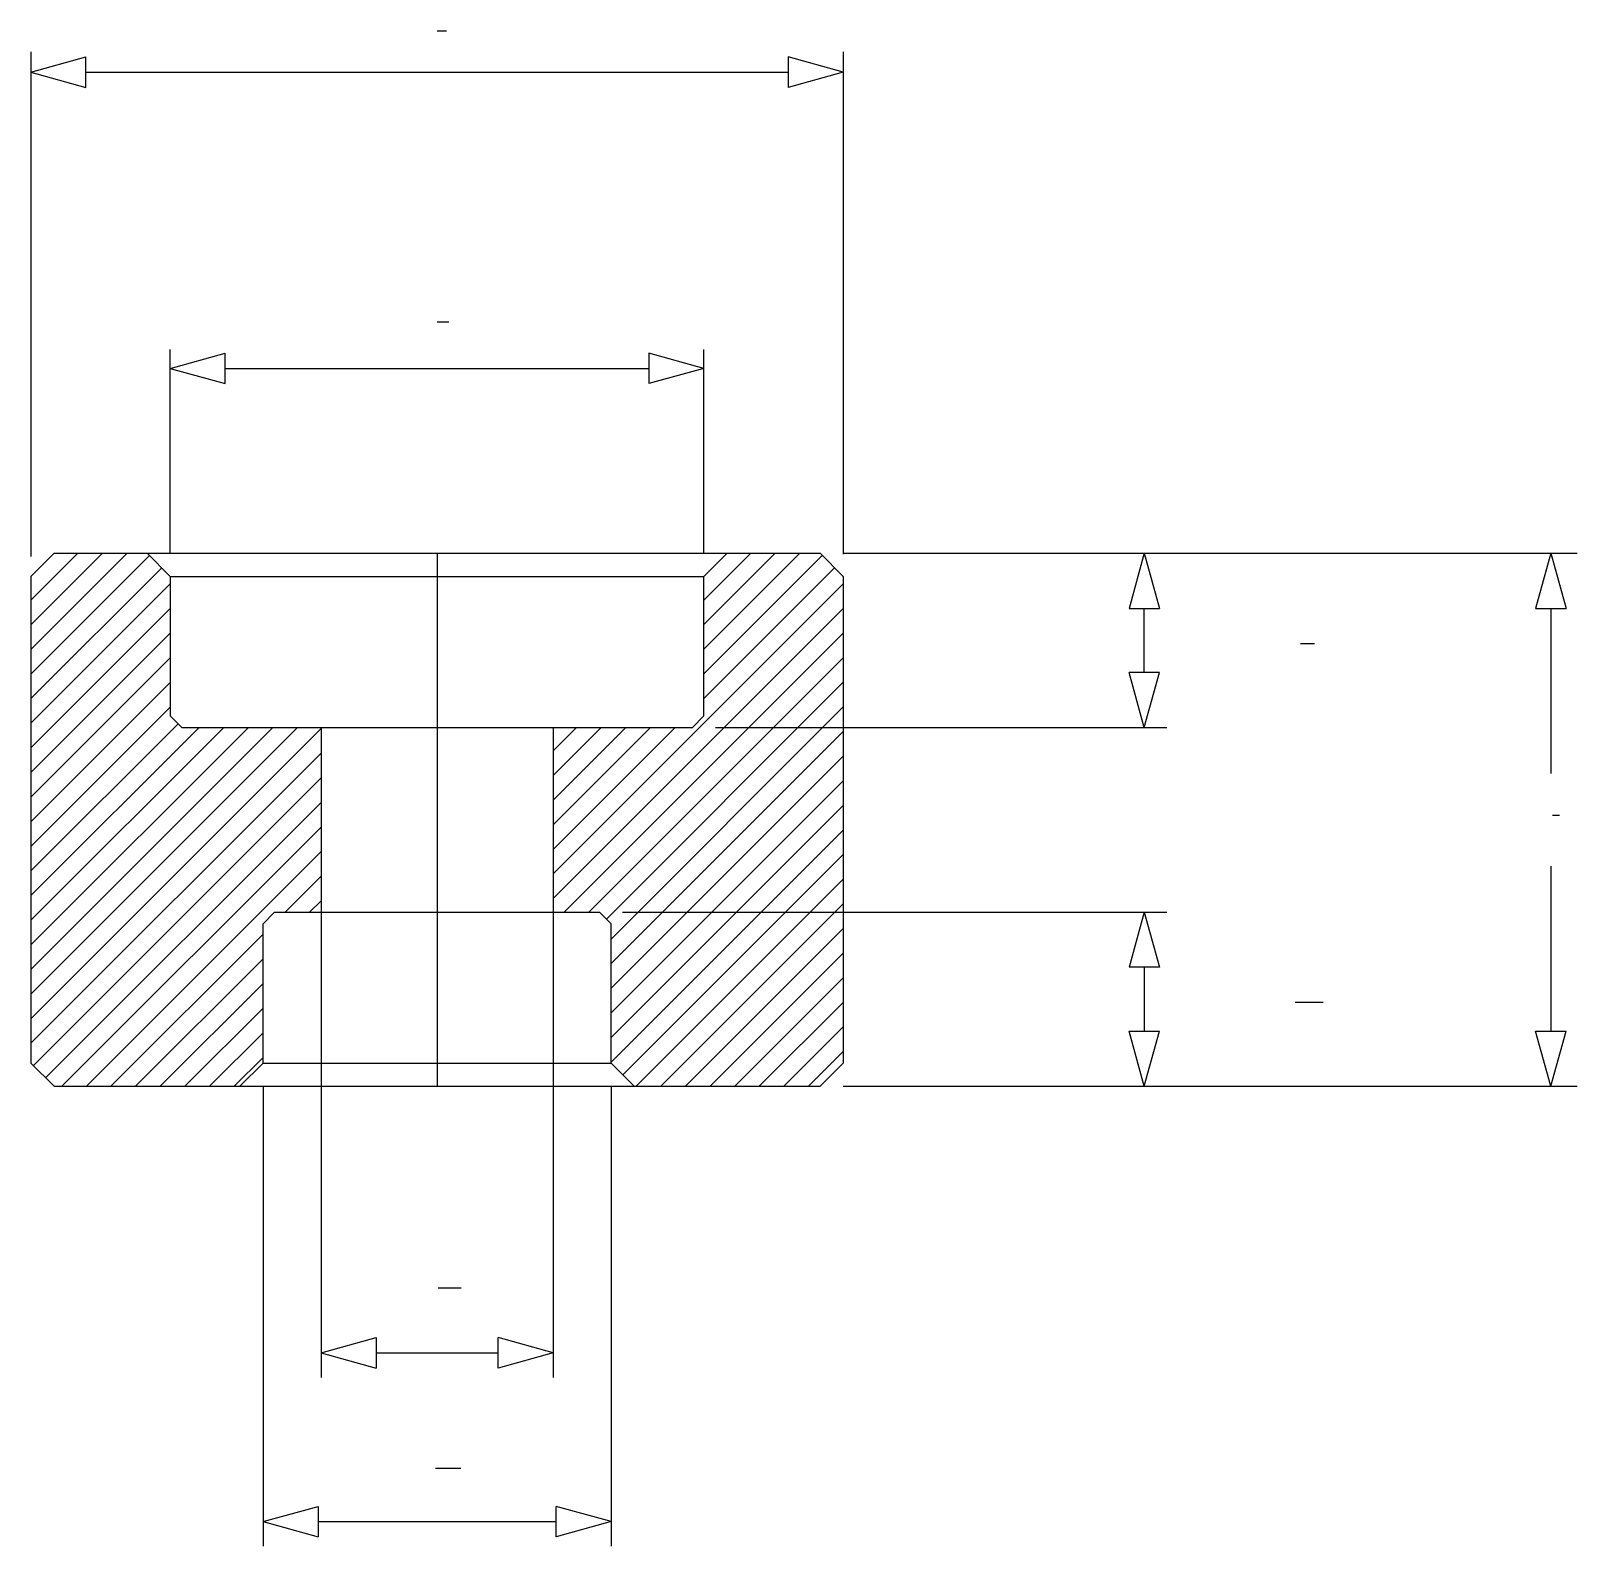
# Model space of a CAD drawing. Extents: x 669 to 1335, y 304 to 957.
import ezdxf

# ---------------------------------------------------------------- set-up
doc = ezdxf.new("R2010")
doc.units = 0
doc.header["$MEASUREMENT"] = 0
doc.layers.get('0').update_dxf_attribs({"linetype": 'CONTINUOUS'})
doc.layers.add('1', color=7, linetype='CONTINUOUS')

msp = doc.modelspace()

# ---------------------------------------------------------------- linework, layer by layer
at = {"color": 4, "linetype": 'Continuous'}
for p, q in [((669.25, 711.56), (689.44, 731.75)), ((669.25, 700.95), (700.05, 731.75)), ((669.25, 690.35), (710.65, 731.75)), ((669.25, 679.74), (720.29, 730.78)), ((959.25, 711.63), (979.37, 731.75)), ((959.25, 701.02), (989.98, 731.75)), ((959.25, 690.42), (1000.58, 731.75)), ((959.25, 679.81), (1010.22, 730.78)), ((669.25, 669.13), (725.59, 725.48)), ((959.25, 669.2), (1015.52, 725.48)), ((669.25, 658.53), (729.25, 718.53)), ((894.25, 593.6), (1019.25, 718.6)), ((669.25, 647.92), (729.25, 707.92)), ((894.25, 582.99), (1019.25, 707.99)), ((669.25, 637.31), (729.25, 697.31)), ((898.97, 577.11), (1019.25, 697.38)), ((669.25, 626.71), (729.25, 686.71)), ((909.58, 577.11), (1019.25, 686.78)), ((669.25, 616.1), (729.25, 676.1)), ((917.22, 574.14), (1019.25, 676.17)), ((669.25, 605.49), (729.25, 665.49)), ((919.25, 565.56), (1019.25, 665.56)), ((669.25, 594.89), (732.68, 658.32)), ((669.25, 584.28), (741.72, 656.75)), ((669.25, 573.67), (752.33, 656.75)), ((669.25, 563.07), (762.93, 656.75)), ((669.25, 552.46), (773.54, 656.75)), ((669.25, 541.85), (784.15, 656.75)), ((669.25, 531.25), (794.25, 656.25)), ((894.25, 625.42), (925.58, 656.75)), ((894.25, 614.81), (936.19, 656.75)), ((894.25, 604.2), (946.8, 656.75)), ((894.25, 636.02), (914.98, 656.75)), ((894.25, 646.63), (904.37, 656.75)), ((919.25, 554.96), (1019.25, 654.96)), ((669.25, 520.64), (794.25, 645.64)), ((919.25, 544.35), (1019.25, 644.35)), ((670.29, 511.07), (794.25, 635.03)), ((919.25, 533.74), (1019.25, 633.74)), ((675.59, 505.77), (794.25, 624.43)), ((919.25, 523.14), (1019.25, 623.14)), ((682.53, 502.11), (794.25, 613.82)), ((919.25, 512.53), (1019.25, 612.53)), ((693.14, 502.11), (794.25, 603.21)), ((924.34, 507.01), (1019.25, 601.92)), ((778.75, 577.11), (794.25, 592.61)), ((930.04, 502.11), (1019.25, 591.32)), ((789.35, 577.11), (794.25, 582)), ((940.65, 502.11), (1019.25, 580.71)), ((703.75, 502.11), (769.25, 567.61)), ((951.25, 502.11), (1019.25, 570.1)), ((714.35, 502.11), (769.25, 557)), ((961.86, 502.11), (1019.25, 559.5)), ((724.96, 502.11), (769.25, 546.39)), ((972.28, 501.92), (1019.25, 548.89)), ((735.57, 502.11), (769.25, 535.79)), ((983.07, 502.11), (1019.25, 538.28)), ((993.68, 502.11), (1019.25, 527.68)), ((746.17, 502.11), (769.25, 525.18)), ((756.78, 502.11), (769.25, 514.58)), ((1004.29, 502.11), (1019.25, 517.07))]:
    msp.add_line(p, q, dxfattribs=at)
at = {"layer": '1', "color": 5, "linetype": 'Continuous'}
for p, q in [((844.25, 956.8), (848.25, 956.8)), ((844.25, 831.43), (849.25, 831.43)), ((1216.33, 692.93), (1222.33, 692.93)), ((1324.87, 618.95), (1327.87, 618.95)), ((1213.98, 538.33), (1225.98, 538.33)), ((844.67, 415.27), (854.67, 415.27)), ((843.52, 337.54), (854.52, 337.54))]:
    msp.add_line(p, q, dxfattribs=at)
at = {"layer": '1', "color": 3, "linetype": 'Continuous'}
for p, q in [((669.25, 947.86), (669.25, 730.37)), ((1019.25, 947.86), (1019.25, 731.39)), ((669.25, 939.03), (692.96, 945.59)), ((692.96, 932.47), (692.96, 945.59)), ((1019.25, 939.03), (995.54, 945.59)), ((995.54, 945.59), (995.54, 932.47)), ((669.25, 939.03), (692.96, 932.47)), ((692.96, 939.03), (995.54, 939.03)), ((1019.25, 939.03), (995.54, 932.47)), ((729.25, 731.75), (729.25, 819.58)), ((959.25, 731.75), (959.25, 819.58)), ((729.25, 811.43), (752.96, 817.99)), ((752.96, 804.88), (752.96, 817.99)), ((959.25, 811.43), (935.54, 817.99)), ((935.54, 817.99), (935.54, 804.88)), ((729.25, 811.43), (752.96, 804.88)), ((752.96, 811.43), (935.54, 811.43)), ((959.25, 811.43), (935.54, 804.88)), ((1019.25, 731.75), (1335.45, 731.75)), ((1148.95, 731.75), (1142.4, 708.04)), ((1148.95, 731.75), (1155.51, 708.04)), ((1324.16, 731.75), (1317.6, 708.04)), ((1324.16, 731.75), (1330.71, 708.04)), ((1142.4, 708.04), (1155.51, 708.04)), ((1148.95, 680.46), (1148.95, 708.04)), ((1317.6, 708.04), (1330.71, 708.04)), ((1324.16, 708.04), (1324.16, 636.93)), ((1148.95, 656.75), (1142.4, 680.46)), ((1155.51, 680.46), (1142.4, 680.46)), ((1148.95, 656.75), (1155.51, 680.46)), ((964.25, 656.75), (1158.66, 656.75)), ((1324.16, 596.93), (1324.16, 525.83)), ((794.25, 577.11), (794.25, 376.73)), ((894.25, 577.11), (894.25, 376.73)), ((924.08, 577.11), (1158.66, 577.11)), ((1148.95, 577.11), (1142.4, 553.4)), ((1148.95, 577.11), (1155.51, 553.4)), ((1155.51, 553.4), (1142.4, 553.4)), ((1148.95, 553.4), (1148.95, 525.83)), ((1148.95, 502.11), (1142.4, 525.83)), ((1142.4, 525.83), (1155.51, 525.83)), ((1148.95, 502.11), (1155.51, 525.83)), ((1324.16, 502.11), (1317.6, 525.83)), ((1317.6, 525.83), (1330.71, 525.83)), ((1324.16, 502.11), (1330.71, 525.83)), ((769.25, 502.11), (769.25, 304.03)), ((919.25, 502.11), (919.25, 304.03)), ((1019.25, 502.11), (1335.45, 502.11)), ((794.25, 387.29), (817.96, 393.85)), ((817.96, 393.85), (817.96, 380.73)), ((894.25, 387.29), (870.54, 393.85)), ((870.54, 380.73), (870.54, 393.85)), ((794.25, 387.29), (817.96, 380.73)), ((817.96, 387.29), (870.54, 387.29)), ((894.25, 387.29), (870.54, 380.73)), ((769.25, 314.59), (792.96, 321.15)), ((792.96, 321.15), (792.96, 308.03)), ((919.25, 314.59), (895.54, 321.15)), ((895.54, 308.03), (895.54, 321.15)), ((769.25, 314.59), (792.96, 308.03)), ((792.96, 314.59), (895.54, 314.59)), ((919.25, 314.59), (895.54, 308.03))]:
    msp.add_line(p, q, dxfattribs=at)
at = {"layer": '1', "color": 7, "linetype": 'Continuous'}
for p, q in [((679.25, 731.75), (669.25, 721.75)), ((679.25, 731.75), (1009.25, 731.75)), ((719.32, 731.75), (729.25, 721.82)), ((969.18, 731.75), (959.25, 721.82)), ((1009.25, 731.75), (1019.25, 721.75)), ((669.25, 721.75), (669.25, 512.11)), ((729.25, 721.75), (729.25, 661.75)), ((729.25, 721.75), (959.25, 721.75)), ((959.25, 661.75), (959.25, 721.75)), ((1019.25, 721.75), (1019.25, 512.11)), ((734.25, 656.75), (729.25, 661.75)), ((954.25, 656.75), (959.25, 661.75)), ((734.25, 656.75), (954.25, 656.75)), ((794.25, 656.75), (794.25, 577.11)), ((894.25, 656.75), (894.25, 577.11)), ((774.25, 577.11), (769.25, 572.11)), ((774.25, 577.11), (914.25, 577.11)), ((914.25, 577.11), (919.25, 572.11)), ((769.25, 512.11), (769.25, 572.11)), ((919.25, 512.11), (919.25, 572.11)), ((679.25, 502.11), (669.25, 512.11)), ((759.32, 502.17), (769.25, 512.11)), ((769.25, 512.11), (919.25, 512.11)), ((929.18, 502.17), (919.25, 512.11)), ((1009.25, 502.11), (1019.25, 512.11)), ((679.25, 502.11), (1009.25, 502.11))]:
    msp.add_line(p, q, dxfattribs=at)
at = {"layer": '1', "color": 4, "linetype": 'Continuous'}
msp.add_line((844.25, 731.75), (844.25, 502.11), dxfattribs=at)

doc.saveas('drawing.dxf')
